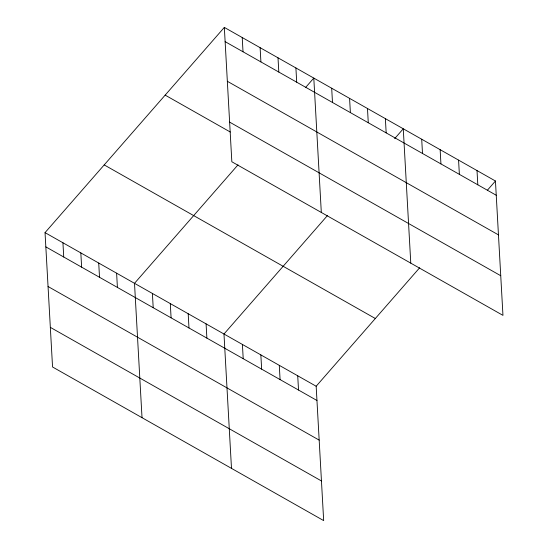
<?xml version="1.0" encoding="UTF-8"?>
<svg xmlns="http://www.w3.org/2000/svg" width="548" height="548" viewBox="0 0 548 548"><rect width="100%" height="100%" fill="white"/><g stroke="black" fill="none" stroke-linecap="round" stroke-linejoin="round"><path stroke-width="0.82" d="M419.658 267.767L316.162 386.237L323.669 520.6L52.553 366.989L45.039 232.633L224.331 27.4L495.447 181.011L502.961 315.367L231.838 161.763L224.331 27.4M238.01 164.845L134.507 283.323L142.021 417.686M305.729 87.324L313.799 78.09L321.313 212.453M327.478 215.535L223.981 334.013L231.489 468.376M394.663 138.63L403.266 128.78L410.781 263.143M487.378 190.245L495.447 181.011M225.125 41.641L496.241 195.252M227.338 81.282L498.461 234.887M229.626 122.122L500.742 275.726M165.16 95.126L230.297 132.027M104.202 164.907L375.325 318.511M45.039 232.633L316.162 386.237M45.84 246.874L316.956 400.485M48.053 286.515L319.169 440.119M50.334 327.355L321.457 480.959M477.013 170.565L477.808 184.806M458.573 160.119L459.375 174.36M440.14 149.673L440.935 163.914M421.707 139.226L422.501 153.467M385.374 118.642L386.169 132.883M367.482 108.504L368.277 122.745M349.583 98.366L350.384 112.607M331.691 88.228L332.485 102.469M295.906 67.952L296.701 82.193M297.722 375.798L298.523 390.039M278.007 57.814L278.809 72.055M279.288 365.352L280.083 379.593M260.115 47.676L260.91 61.917M260.848 354.905L261.649 369.147M242.223 37.538L243.017 51.779M242.415 344.459L243.209 358.7M206.082 323.875L206.884 338.116M188.19 313.737L188.985 327.978M170.298 303.599L171.092 317.84M152.406 293.461L153.2 307.702M116.614 273.185L117.409 287.426M98.722 263.047L99.517 277.288M80.83 252.909L81.625 267.15M62.931 242.771L63.732 257.012"/></g></svg>
